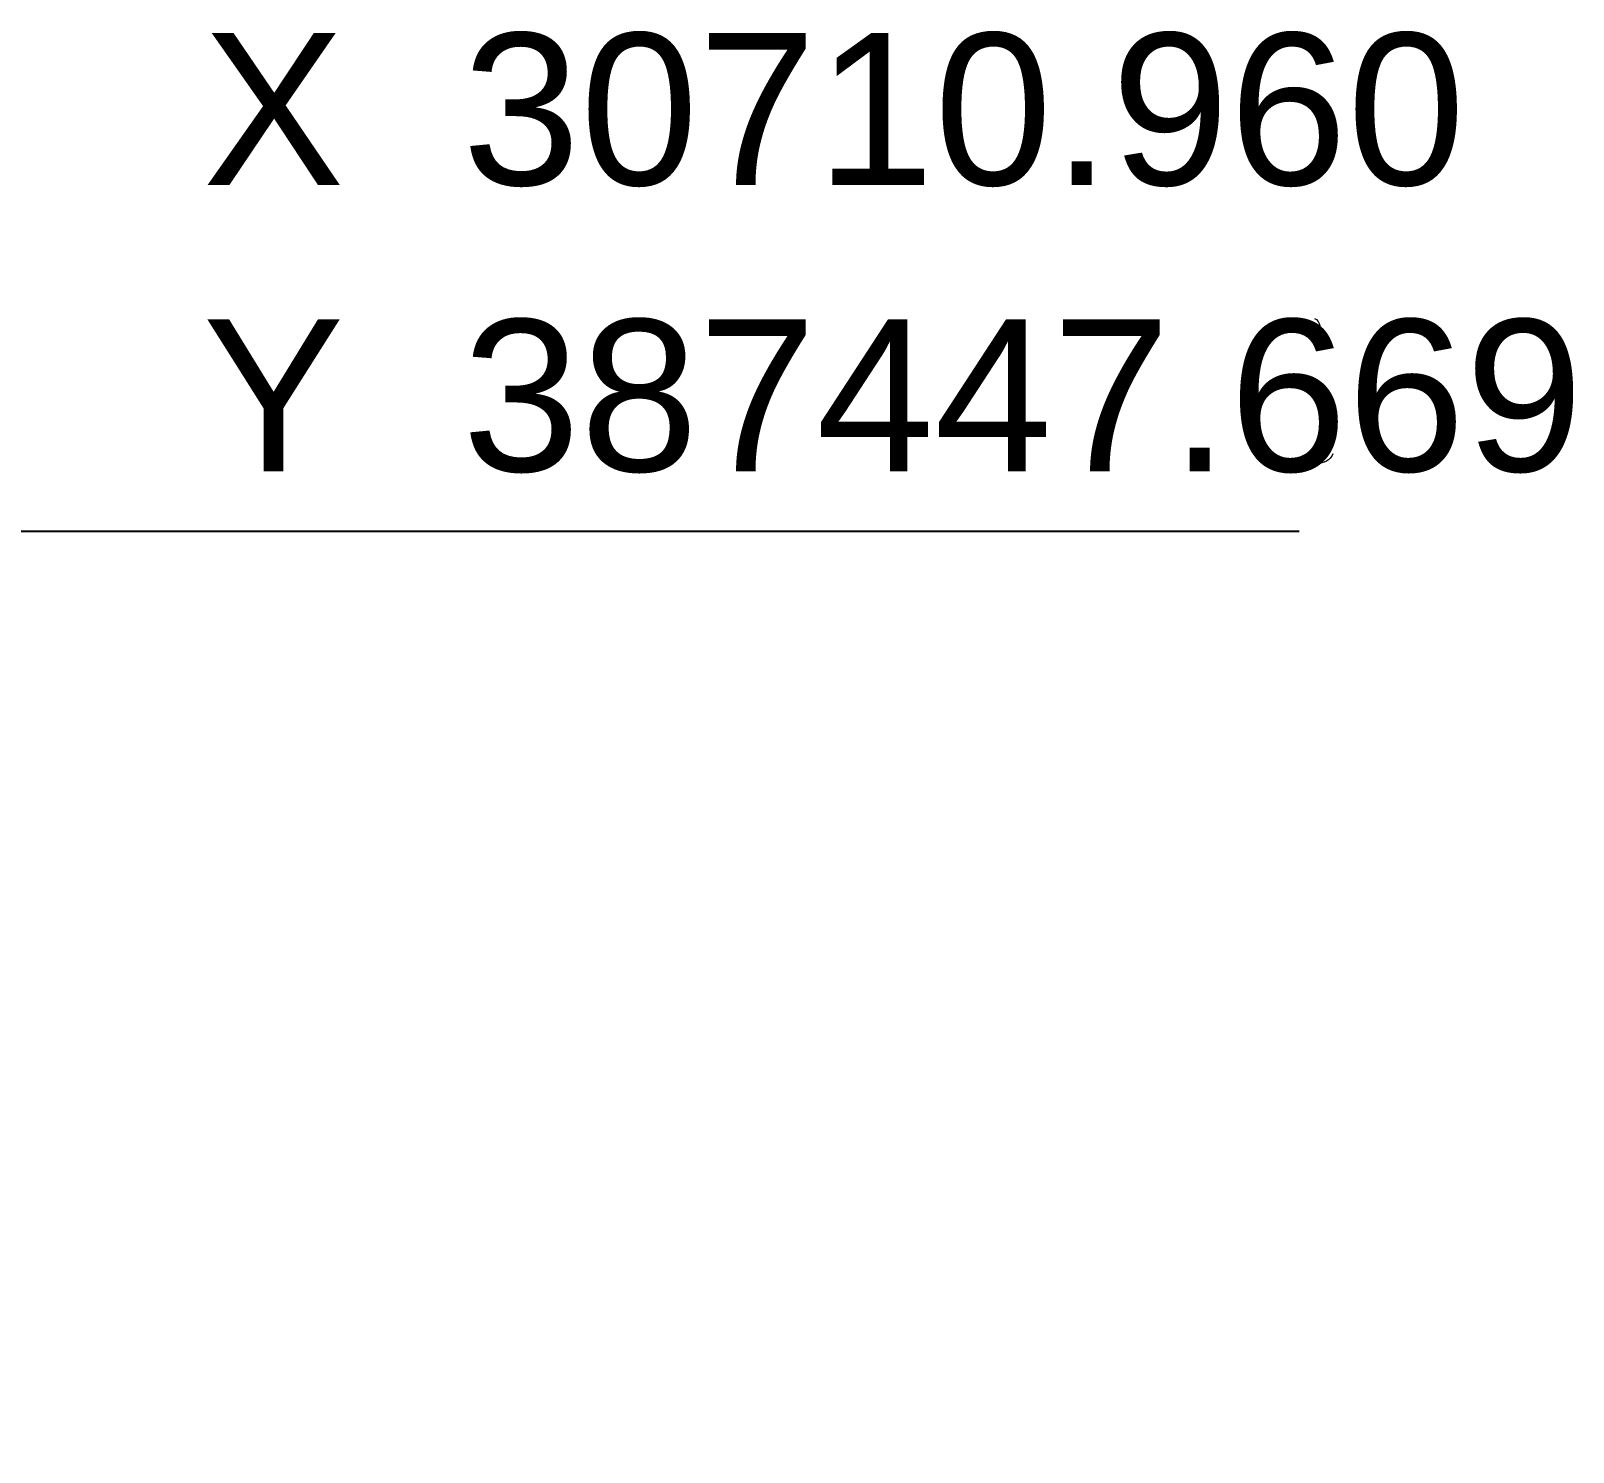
# Model space of a CAD drawing. Header units: metres. Extents: x 30438 to 30782, y 387448 to 387694.
# Drawn here: x 30731.2 to 30782, y 387447.7 to 387494.4 of the extents above; entities that cross this region are included whole.
import ezdxf

# ---------------------------------------------------------------- set-up
doc = ezdxf.new("R2010")
doc.units = ezdxf.units.M
doc.layers.add('B-GV-VH-OPENVERHARDING_BETONSTRAATSTEEN-GV', color=90, linetype='Continuous', lineweight=18)
doc.layers.add('X-XX_dim_CRD', color=7, linetype='Continuous', lineweight=18)
doc.styles.add('NLCS-ISO-A', font='arial.ttf')

msp = doc.modelspace()

# ---------------------------------------------------------------- linework, layer by layer
at = {"layer": 'B-GV-VH-OPENVERHARDING_BETONSTRAATSTEEN-GV'}
for points in [[(30773.482, 387484.984, -0.246677), (30773.654, 387484.742)], [(30773.361, 387480.272, -0.145364), (30773.073, 387480.466)], [(30774.087, 387480.521, -0.349213), (30773.561, 387480.233)]]:
    msp.add_lwpolyline(points, format="xyb", dxfattribs=at)
msp.add_lwpolyline([(30773.561, 387480.233), (30773.361, 387480.272)], dxfattribs=at)
at = {"layer": 'X-XX_dim_CRD', "lineweight": -2, "transparency": 16777216, "flags": 128}
msp.add_lwpolyline([(30710.96, 387447.669), (30727.058, 387477.977), (30772.979, 387477.977)], dxfattribs=at)

# ---------------------------------------------------------------- texts
at = {"layer": 'X-XX_dim_CRD', "lineweight": -2, "style": 'NLCS-ISO-A'}
for s, p in [('X  30710.960', (30736.886, 387489.371)), ('Y  387447.669', (30736.886, 387479.948))]:
    msp.add_text(s, height=5, dxfattribs=at).set_placement(p)

doc.saveas('drawing.dxf')
